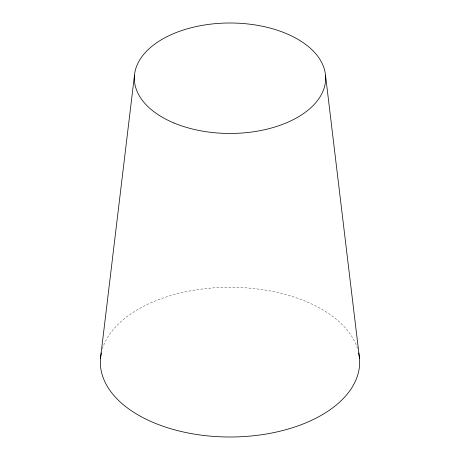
<?xml version="1.0" encoding="UTF-8"?>
<svg xmlns="http://www.w3.org/2000/svg" width="460" height="460" viewBox="0 0 460 460"><rect width="100%" height="100%" fill="white"/><g stroke="black" fill="none" stroke-linecap="round" stroke-linejoin="round"><path stroke-width="0.34" stroke-dasharray="2.3 1.72" d="M102.39 348.858A129.668 74.865 0 0 1 230 287.276A129.668 74.865 0 0 1 357.61 348.858"/><path stroke-width="0.69" d="M100.504 358.265L134.464 75.371M325.536 75.371L359.496 358.265M358.702 353.016A129.668 74.865 0 0 1 230 437A129.668 74.865 0 0 1 101.298 353.016M173.868 122.952A95.663 55.229 0 0 0 325.151 83.933A95.663 55.229 0 0 0 190.98 27.801A95.663 55.229 0 0 0 173.868 122.952"/></g></svg>
